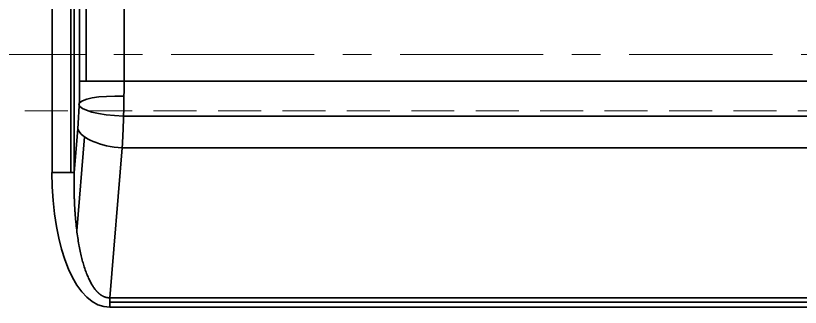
# Model space of a CAD drawing. Header units: millimetres. Extents: x -55 to 464, y 64 to 432.
# Drawn here: x 33.1 to 102.7, y 151.6 to 177.4 of the extents above; entities that cross this region are included whole.
import ezdxf

# ---------------------------------------------------------------- set-up
doc = ezdxf.new("R2010")
doc.units = ezdxf.units.MM
doc.linetypes.add('CENTER', pattern=[50.8, 31.75, -6.35, 6.35, -6.35])
doc.linetypes.add('HIDDEN', pattern=[9.525, 6.35, -3.175])
doc.layers.add('cool', color=153, linetype='HIDDEN', lineweight=9)
doc.layers.add('core', color=7, linetype='Continuous', lineweight=20)

# ---------------------------------------------------------------- blocks, each defined once
blk = doc.blocks.new('H-SL-1-1')
at = {"layer": 'cool', "color": 1, "linetype": 'CENTER', "ltscale": 0.4}
blk.add_line((0, 0), (500, 0), dxfattribs=at)
at = {"layer": 'cool', "ltscale": 0.6}
blk.add_line((14.33, -5), (485.67, -5), dxfattribs=at)

msp = doc.modelspace()

# ---------------------------------------------------------------- linework, layer by layer
at = {"layer": 'core', "color": 7, "linetype": 'Continuous', "lineweight": 35}
for p, q in [((36.369, 163.525), (36.369, 199.502)), ((38.047, 163.525), (38.047, 199.486)), ((38.339, 199.473), (38.339, 163.525)), ((38.822, 171.621), (38.822, 199.426)), ((39.405, 171.621), (39.405, 199.4)), ((42.761, 199.368), (42.761, 171.621)), ((42.761, 171.621), (38.822, 171.621)), ((42.761, 171.621), (170.679, 171.621)), ((171.345, 168.518), (42.717, 168.518)), ((38.339, 163.525), (38.657, 167.395)), ((39.255, 166.697), (38.569, 158.354)), ((42.596, 165.705), (41.503, 152.407)), ((171.247, 165.705), (42.596, 165.705)), ((36.369, 163.525), (38.339, 163.525)), ((41.503, 151.562), (41.503, 152.407)), ((41.503, 152.407), (172.18, 152.407)), ((172.265, 152.005), (41.503, 152.005)), ((172.344, 151.562), (41.503, 151.562))]:
    msp.add_line(p, q, dxfattribs=at)
for centre, major_axis, ratio, start_param, end_param in [((37.059, 171.621), (0, 10), 0.176327, 4.276057, 4.712389), ((42.761, 169.405), (-4, 0.164), 0.221019, 4.723478, 7.852063), ((42.596, 167.395), (3.987, -0.328), 0.42145, 3.334267, 4.747028), ((42.461, 165.759), (1.167, 14.189), 0.42145, 1.763471, 3.176231)]:
    msp.add_ellipse(centre, major_axis=major_axis, ratio=ratio, start_param=start_param, end_param=end_param, dxfattribs=at)
for points, knots in [([(42.761, 171.621), (42.761, 171.603), (42.761, 171.565), (42.761, 171.509), (42.761, 171.453), (42.761, 171.397), (42.761, 171.34), (42.761, 171.284), (42.761, 171.228), (42.76, 171.172), (42.76, 171.115), (42.76, 171.059), (42.759, 171.003), (42.759, 170.946), (42.759, 170.89), (42.758, 170.834), (42.758, 170.778), (42.758, 170.721), (42.757, 170.665), (42.757, 170.609), (42.756, 170.552), (42.755, 170.496), (42.755, 170.44), (42.754, 170.383), (42.754, 170.327), (42.753, 170.271), (42.752, 170.214), (42.751, 170.158), (42.751, 170.102), (42.75, 170.045), (42.749, 169.989), (42.748, 169.933), (42.747, 169.877), (42.746, 169.82), (42.746, 169.764), (42.745, 169.708), (42.744, 169.652), (42.743, 169.595), (42.741, 169.539), (42.74, 169.483), (42.739, 169.427), (42.738, 169.371), (42.737, 169.315), (42.736, 169.259), (42.735, 169.203), (42.733, 169.147), (42.732, 169.09), (42.731, 169.034), (42.729, 168.979), (42.728, 168.923), (42.727, 168.867), (42.725, 168.811), (42.724, 168.755), (42.722, 168.699), (42.721, 168.643), (42.719, 168.588), (42.718, 168.532), (42.716, 168.476), (42.714, 168.42), (42.713, 168.365), (42.711, 168.309), (42.709, 168.254), (42.708, 168.198), (42.706, 168.143), (42.704, 168.087), (42.702, 168.032), (42.7, 167.977), (42.698, 167.921), (42.696, 167.866), (42.695, 167.811), (42.693, 167.756), (42.691, 167.701), (42.689, 167.646), (42.686, 167.591), (42.684, 167.536), (42.682, 167.481), (42.68, 167.426), (42.678, 167.371), (42.676, 167.316), (42.673, 167.262), (42.671, 167.207), (42.669, 167.152), (42.667, 167.098), (42.664, 167.044), (42.662, 166.989), (42.659, 166.935), (42.657, 166.881), (42.655, 166.826), (42.652, 166.772), (42.65, 166.718), (42.647, 166.664), (42.644, 166.61), (42.642, 166.556), (42.639, 166.503), (42.636, 166.449), (42.634, 166.395), (42.631, 166.342), (42.628, 166.288), (42.625, 166.235), (42.623, 166.181), (42.62, 166.128), (42.617, 166.075), (42.614, 166.022), (42.611, 165.969), (42.608, 165.916), (42.605, 165.863), (42.602, 165.81), (42.599, 165.757), (42.597, 165.722), (42.596, 165.705)], [0, 0, 0, 0, 0.009192, 0.018386, 0.027583, 0.036783, 0.045986, 0.055192, 0.064401, 0.073612, 0.082826, 0.092044, 0.101264, 0.110486, 0.119712, 0.128941, 0.138172, 0.147406, 0.156643, 0.165883, 0.175126, 0.184372, 0.193621, 0.202872, 0.212126, 0.221384, 0.230644, 0.239907, 0.249173, 0.258441, 0.267713, 0.276988, 0.286265, 0.295545, 0.304829, 0.314115, 0.323404, 0.332696, 0.341991, 0.351288, 0.360589, 0.369893, 0.379199, 0.388509, 0.397821, 0.407136, 0.416455, 0.425776, 0.4351, 0.444427, 0.453757, 0.46309, 0.472426, 0.481764, 0.491106, 0.500451, 0.509798, 0.519149, 0.528503, 0.537859, 0.547219, 0.556581, 0.565946, 0.575315, 0.584686, 0.59406, 0.603438, 0.612818, 0.622201, 0.631588, 0.640977, 0.650369, 0.659764, 0.669162, 0.678563, 0.687968, 0.697375, 0.706785, 0.716198, 0.725614, 0.735033, 0.744456, 0.753881, 0.763309, 0.77274, 0.782174, 0.791612, 0.801052, 0.810495, 0.819942, 0.829391, 0.838843, 0.848299, 0.857757, 0.867219, 0.876683, 0.886151, 0.895622, 0.905095, 0.914572, 0.924052, 0.933535, 0.94302, 0.952509, 0.962001, 0.971496, 0.980995, 0.990496, 1, 1, 1, 1]), ([(38.339, 163.525), (38.338, 163.491), (38.336, 163.424), (38.334, 163.324), (38.332, 163.224), (38.331, 163.126), (38.33, 163.028), (38.329, 162.93), (38.328, 162.833), (38.327, 162.737), (38.327, 162.642), (38.327, 162.547), (38.327, 162.453), (38.327, 162.36), (38.328, 162.267), (38.328, 162.175), (38.329, 162.083), (38.33, 161.993), (38.332, 161.902), (38.333, 161.813), (38.335, 161.724), (38.337, 161.636), (38.339, 161.549), (38.341, 161.462), (38.344, 161.376), (38.346, 161.291), (38.349, 161.206), (38.352, 161.122), (38.355, 161.039), (38.358, 160.956), (38.362, 160.874), (38.366, 160.793), (38.369, 160.712), (38.373, 160.632), (38.377, 160.553), (38.381, 160.474), (38.386, 160.396), (38.39, 160.319), (38.395, 160.242), (38.4, 160.167), (38.405, 160.091), (38.41, 160.017), (38.415, 159.943), (38.42, 159.87), (38.425, 159.797), (38.431, 159.725), (38.436, 159.654), (38.442, 159.584), (38.448, 159.514), (38.454, 159.445), (38.46, 159.376), (38.466, 159.308), (38.472, 159.241), (38.478, 159.175), (38.505, 158.895), (38.558, 158.416), (38.648, 157.753), (38.751, 157.132), (38.863, 156.554), (38.985, 156.019), (39.119, 155.51), (39.267, 155.027), (39.429, 154.572), (39.601, 154.161), (39.78, 153.793), (39.967, 153.47), (40.111, 153.26), (40.201, 153.145), (40.232, 153.107), (40.263, 153.069), (40.294, 153.033), (40.326, 152.997), (40.357, 152.963), (40.389, 152.93), (40.421, 152.897), (40.453, 152.866), (40.485, 152.836), (40.517, 152.807), (40.55, 152.778), (40.582, 152.751), (40.615, 152.725), (40.648, 152.7), (40.681, 152.676), (40.714, 152.653), (40.747, 152.631), (40.78, 152.61), (40.814, 152.59), (40.847, 152.571), (40.881, 152.553), (40.915, 152.536), (40.948, 152.52), (40.982, 152.505), (41.017, 152.491), (41.051, 152.479), (41.085, 152.467), (41.119, 152.456), (41.154, 152.447), (41.188, 152.438), (41.223, 152.43), (41.258, 152.424), (41.292, 152.418), (41.327, 152.414), (41.362, 152.41), (41.397, 152.408), (41.432, 152.406), (41.467, 152.406), (41.491, 152.407), (41.503, 152.407)], [0, 0, 0, 0, 0.008241, 0.016427, 0.024559, 0.032636, 0.040658, 0.048626, 0.056538, 0.064396, 0.0722, 0.079948, 0.087642, 0.095281, 0.102866, 0.110396, 0.117871, 0.125291, 0.132657, 0.139968, 0.147225, 0.154426, 0.161573, 0.168666, 0.175703, 0.182686, 0.189615, 0.196488, 0.203307, 0.210072, 0.216782, 0.223437, 0.230037, 0.236583, 0.243074, 0.249511, 0.255893, 0.26222, 0.268493, 0.274711, 0.280875, 0.286984, 0.293038, 0.299038, 0.304983, 0.310874, 0.31671, 0.322491, 0.328218, 0.333891, 0.339509, 0.345072, 0.350581, 0.356035, 0.361435, 0.41949, 0.474218, 0.525631, 0.573743, 0.618574, 0.660147, 0.702721, 0.74214, 0.778464, 0.811769, 0.842156, 0.869756, 0.873831, 0.877848, 0.881808, 0.885713, 0.889562, 0.893357, 0.8971, 0.90079, 0.904429, 0.908018, 0.911559, 0.915051, 0.918498, 0.921899, 0.925257, 0.928572, 0.931846, 0.935081, 0.938278, 0.941439, 0.944565, 0.947659, 0.950722, 0.953755, 0.956761, 0.959742, 0.962699, 0.965635, 0.968552, 0.971452, 0.974337, 0.977209, 0.980071, 0.982924, 0.985772, 0.988616, 0.991458, 0.994301, 0.997148, 1, 1, 1, 1])]:
    msp.add_open_spline(points, degree=3, knots=knots, dxfattribs=at)

# ---------------------------------------------------------------- block references
msp.add_blockref('H-SL-1-1', (-54.672, 174.005))

doc.saveas('drawing.dxf')
